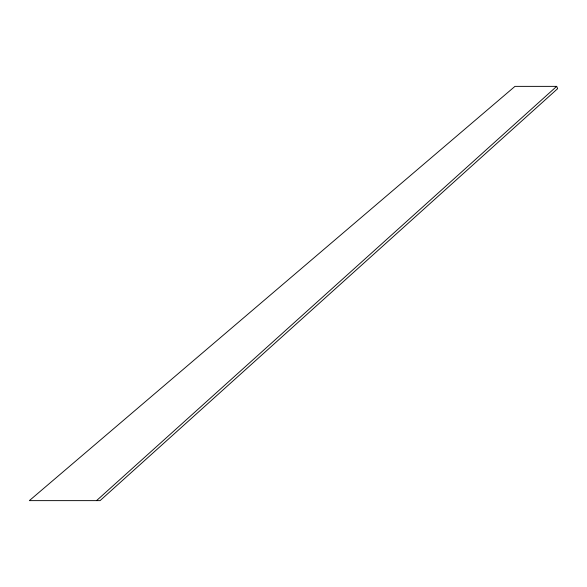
<?xml version="1.0" encoding="UTF-8"?>
<svg xmlns="http://www.w3.org/2000/svg" width="587" height="587" viewBox="0 0 587 587"><rect width="100%" height="100%" fill="white"/><g stroke="black" fill="none" stroke-linecap="round" stroke-linejoin="round"><path stroke-width="0.88" d="M96.532 500.63L556.674 86.37L557.65 88.666L100.061 500.63L29.35 500.63L514.975 86.37L556.674 86.37"/></g></svg>
